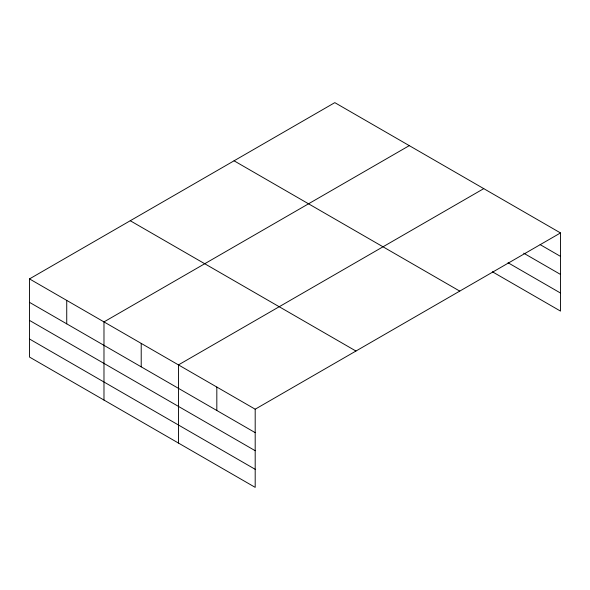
<?xml version="1.0" encoding="UTF-8"?>
<svg xmlns="http://www.w3.org/2000/svg" width="590" height="590" viewBox="0 0 590 590"><rect width="100%" height="100%" fill="white"/><g stroke="black" fill="none" stroke-linecap="round" stroke-linejoin="round"><path stroke-width="0.89" d="M560.5 232.939L334.81 102.638L29.5 278.908L29.5 357.061L255.19 487.362L255.19 409.202L560.5 232.939L560.5 311.092L492.377 271.769M409.29 145.634L103.98 321.904L103.98 400.064M483.763 188.63L178.453 364.9L178.453 443.061M540.145 244.621L560.5 256.377M523.699 253.184L560.5 274.431M508.042 262.749L560.5 293.038M234.06 160.804L459.75 291.106M130.25 220.734L355.94 351.035M29.5 278.908L255.19 409.202M29.5 302.346L255.19 432.647M29.5 320.4L255.19 450.701M29.5 339.007L255.19 469.308M216.825 387.055L216.825 410.493M141.216 343.402L141.216 366.84M66.736 300.406L66.736 323.844"/></g></svg>
